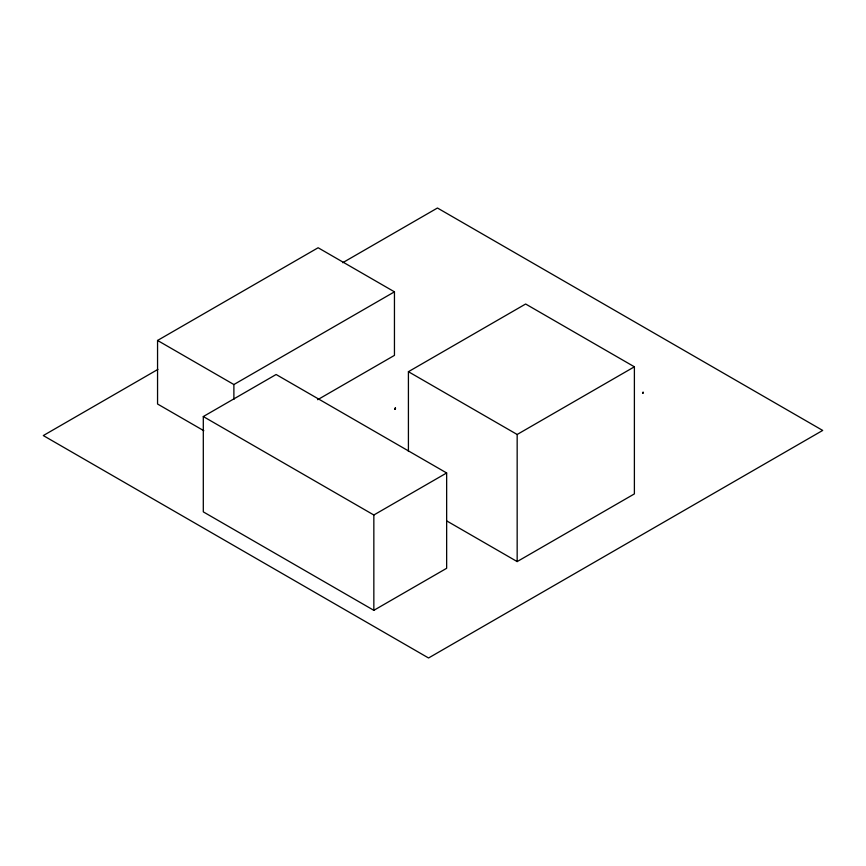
<?xml version="1.0" encoding="UTF-8"?>
<svg xmlns="http://www.w3.org/2000/svg" width="866" height="866" viewBox="0 0 866 866"><rect width="100%" height="100%" fill="white"/><g stroke="black" fill="none" stroke-linecap="round" stroke-linejoin="round"><path stroke-width="1.3" d="M643.146 392.828L643.341 392.634M395.145 408.882L395.491 408.027M642.973 393.175L642.799 392.969M642.594 392.807L643.297 392.374L642.561 392.883M395.275 408.081L394.939 408.947L395.524 408.254M394.983 408.492L394.961 409.131L395.437 408.113M394.896 408.99L395.21 408.232M642.615 392.525L643.124 392.211M203.813 430.716L157.558 404.011L157.558 340.457L318.125 247.752L394.452 291.831L394.452 355.374L317.66 399.713M157.915 369.392L43.3 435.566L428.551 657.987L822.7 430.434L437.449 208.013L342.72 262.701M157.558 340.457L233.885 384.536L394.452 291.831M203.304 416.546L276.124 374.502L446.65 472.966L446.65 568.291L373.841 610.324L203.304 511.871L203.304 416.546L373.841 514.999L446.65 472.966M408.416 451.467L408.416 371.698L525.64 304.009L634.388 366.805L634.388 493.901L517.164 561.579L446.997 521.072M408.416 371.698L517.164 434.483L634.388 366.805M517.164 434.483L517.164 561.579M373.841 514.999L373.841 610.324M233.885 384.536L233.885 399.41"/></g></svg>
